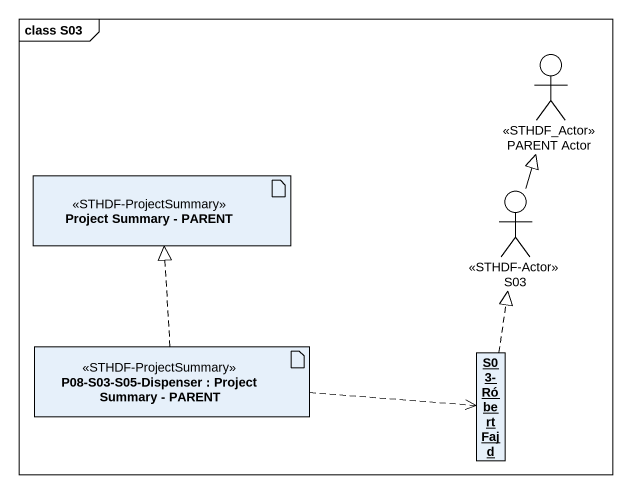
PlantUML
@startuml
mainframe class S03
allowmixing
hide circle
hide empty members
actor "PARENT Actor" as PARENT_Actor <<STHDF_Actor>>
artifact "Project Summary - PARENT" as Project_Summary_PARENT <<STHDF-ProjectSummary>>
actor S03 <<STHDF-Actor>>
artifact "P08-S03-S05-Dispenser : Project Summary - PARENT" as P08_S03_S05_Dispenser <<STHDF-ProjectSummary>>
object "S03-Róbert Fajd" as S03_Róbert_Fajd
S03 -up-|> PARENT_Actor
P08_S03_S05_Dispenser .up.|> Project_Summary_PARENT
P08_S03_S05_Dispenser .right.> S03_Róbert_Fajd
S03_Róbert_Fajd .up.|> S03
@enduml
